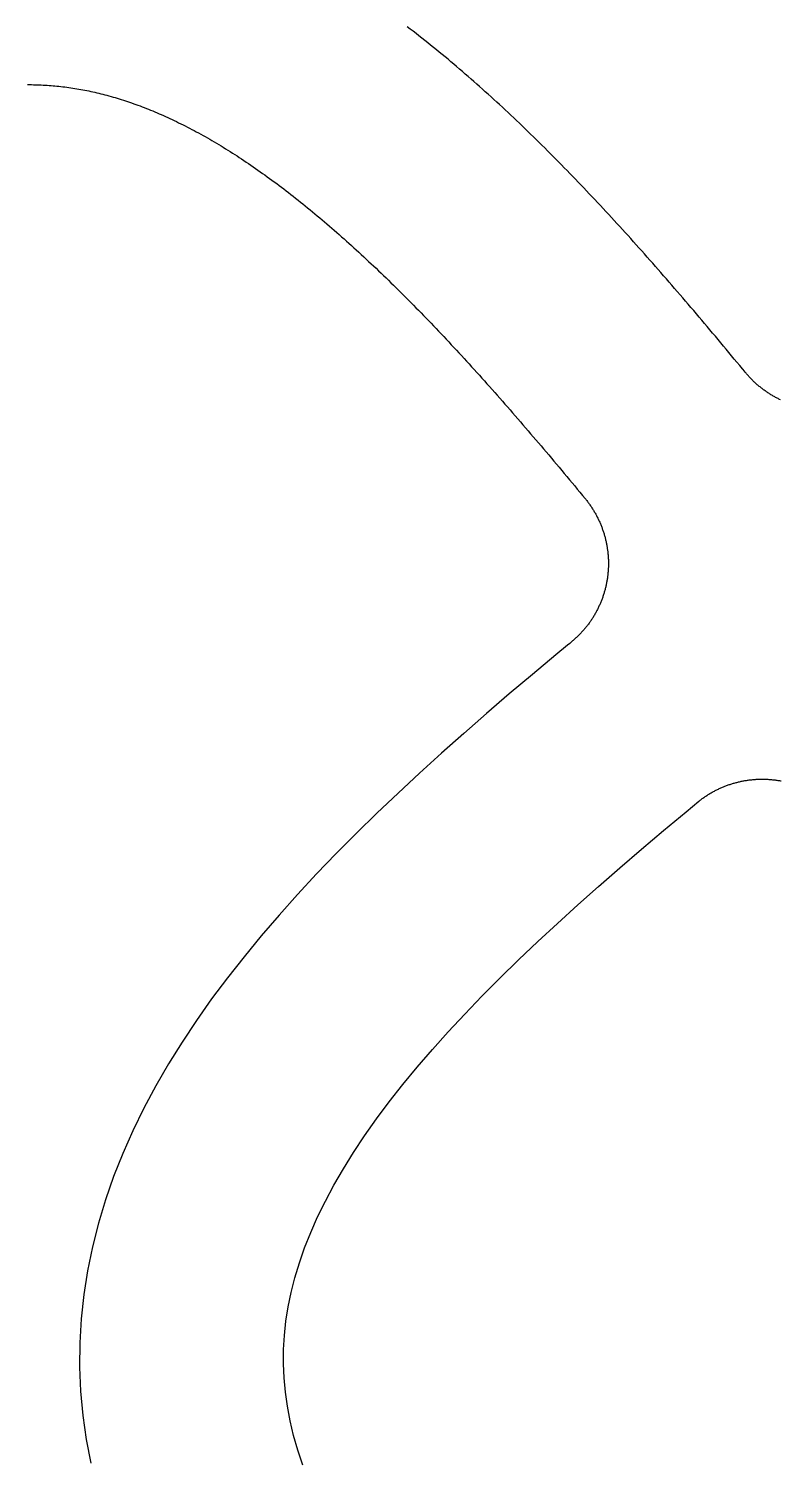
# Model space of a CAD drawing. Header units: millimetres. Extents: x 0 to 12, y 0 to 22.
# Drawn here: x 6 to 7.475, y 13.805 to 16.61 of the extents above; entities that cross this region are included whole.
import ezdxf

# ---------------------------------------------------------------- set-up
doc = ezdxf.new("R2010")
doc.units = ezdxf.units.MM
doc.layers.add('CUT_HOLE', color=3, linetype='Continuous')

msp = doc.modelspace()

# ---------------------------------------------------------------- linework, layer by layer
at = {"layer": 'CUT_HOLE'}
for points in [[(7.475, 15.8818), (7.4735, 15.8825), (7.4719, 15.8833), (7.4703, 15.8841), (7.4687, 15.8849), (7.4672, 15.8857), (7.4656, 15.8865), (7.4641, 15.8874), (7.4626, 15.8882), (7.461, 15.8891), (7.4595, 15.89), (7.458, 15.8909), (7.4565, 15.8918), (7.455, 15.8927), (7.4535, 15.8936), (7.4521, 15.8946), (7.4506, 15.8955), (7.4491, 15.8965), (7.4477, 15.8975), (7.4462, 15.8985), (7.4448, 15.8995), (7.4434, 15.9005), (7.4419, 15.9016), (7.4405, 15.9026), (7.4391, 15.9037), (7.4378, 15.9048), (7.4364, 15.9058), (7.435, 15.9069), (7.4336, 15.908), (7.4323, 15.9092), (7.4309, 15.9103), (7.4296, 15.9114), (7.4283, 15.9126), (7.427, 15.9138), (7.4257, 15.915), (7.4244, 15.9161), (7.4231, 15.9173), (7.4218, 15.9186), (7.4206, 15.9198), (7.4193, 15.921), (7.4181, 15.9223), (7.4169, 15.9235), (7.4157, 15.9248), (7.4145, 15.9261), (7.4133, 15.9274), (7.4121, 15.9287), (7.4109, 15.93), (7.4098, 15.9313), (7.4086, 15.9326), (7.4075, 15.934), (7.4064, 15.9353), (7.4064, 15.9353), (7.4064, 15.9353), (7.4064, 15.9353), (7.4063, 15.9354), (7.4063, 15.9354), (7.4063, 15.9354), (7.4063, 15.9354), (7.4063, 15.9354), (7.4063, 15.9354), (7.4063, 15.9354), (7.4063, 15.9355), (7.4062, 15.9355), (7.4062, 15.9355), (7.4062, 15.9355), (7.4062, 15.9355), (7.4062, 15.9355), (7.4062, 15.9355), (7.4062, 15.9356), (7.4062, 15.9356), (7.4061, 15.9356), (7.4061, 15.9356), (7.4061, 15.9356), (7.4061, 15.9356), (7.4061, 15.9357), (7.4061, 15.9357), (7.4061, 15.9357), (7.4061, 15.9357), (7.406, 15.9357), (7.406, 15.9357), (7.406, 15.9357), (7.406, 15.9358), (7.406, 15.9358), (7.406, 15.9358), (7.406, 15.9358), (7.406, 15.9358), (7.4059, 15.9358), (7.4059, 15.9358), (7.4059, 15.9359), (7.4059, 15.9359), (7.4059, 15.9359), (7.4059, 15.9359), (7.4059, 15.9359), (7.4059, 15.9359), (7.4058, 15.936), (7.4058, 15.936), (7.4058, 15.936), (7.4058, 15.936), (7.4058, 15.936), (7.4058, 15.936), (7.4058, 15.936), (7.4058, 15.9361), (7.4057, 15.9361), (7.4057, 15.9361), (7.4057, 15.9361), (7.4057, 15.9361), (7.4057, 15.9361), (7.4057, 15.9361), (7.4057, 15.9362), (7.4057, 15.9362), (7.4056, 15.9362), (7.4056, 15.9362), (7.4056, 15.9362), (7.4056, 15.9362), (7.4056, 15.9363), (7.4056, 15.9363), (7.4056, 15.9363), (7.4056, 15.9363), (7.4055, 15.9363), (7.4055, 15.9363), (7.4055, 15.9363), (7.4055, 15.9364), (7.4055, 15.9364), (7.4055, 15.9364), (7.4055, 15.9364), (7.4055, 15.9364), (7.4054, 15.9364), (7.4054, 15.9364), (7.4054, 15.9365), (7.4054, 15.9365), (7.4054, 15.9365), (7.4054, 15.9365), (7.4054, 15.9365), (7.4054, 15.9365), (7.4053, 15.9366), (7.4053, 15.9366), (7.4053, 15.9366), (7.4053, 15.9366), (7.4053, 15.9366), (7.4053, 15.9366), (7.4053, 15.9366), (7.4053, 15.9367), (7.4053, 15.9367), (7.4052, 15.9367), (7.4052, 15.9367), (7.4052, 15.9367), (7.4052, 15.9367), (7.4052, 15.9367), (7.4052, 15.9368), (7.4052, 15.9368), (7.4052, 15.9368), (7.4051, 15.9368), (7.4051, 15.9368), (7.4051, 15.9368), (7.4051, 15.9369), (7.4051, 15.9369), (7.4051, 15.9369), (7.4051, 15.9369), (7.4051, 15.9369), (7.405, 15.9369), (7.405, 15.9369), (7.405, 15.937), (7.405, 15.937), (7.405, 15.937), (7.405, 15.937), (7.405, 15.937), (7.405, 15.937), (7.4049, 15.9371), (7.4049, 15.9371), (7.4049, 15.9371), (7.4049, 15.9371), (7.4049, 15.9371), (7.4049, 15.9371), (7.4049, 15.9371), (7.4049, 15.9372), (7.4048, 15.9372), (7.4048, 15.9372), (7.4048, 15.9372), (7.4048, 15.9372), (7.4048, 15.9372), (7.4048, 15.9372), (7.4048, 15.9373), (7.4048, 15.9373), (7.4047, 15.9373), (7.4047, 15.9373), (7.4047, 15.9373), (7.4047, 15.9373), (7.4047, 15.9374), (7.4047, 15.9374), (7.4047, 15.9374), (7.4047, 15.9374), (7.4046, 15.9374), (7.4046, 15.9374), (7.4046, 15.9374), (7.4046, 15.9375), (7.4046, 15.9375), (7.4046, 15.9375), (7.4046, 15.9375), (7.4046, 15.9375), (7.4045, 15.9375), (7.4045, 15.9375), (7.4045, 15.9376), (7.4045, 15.9376), (7.4045, 15.9376), (7.4045, 15.9376), (7.4045, 15.9376), (7.4045, 15.9376), (7.4044, 15.9377), (7.4044, 15.9377), (7.4044, 15.9377), (7.4044, 15.9377), (7.4044, 15.9377), (7.4044, 15.9377), (7.4044, 15.9377), (7.4044, 15.9378), (7.4043, 15.9378), (7.4043, 15.9378), (7.4043, 15.9378), (7.4043, 15.9378), (7.4043, 15.9378), (7.4043, 15.9378), (7.4043, 15.9379), (7.4043, 15.9379), (7.4042, 15.9379), (7.4042, 15.9379), (7.4042, 15.9379), (7.4042, 15.9379), (7.4042, 15.938), (7.4042, 15.938), (7.4042, 15.938), (7.4042, 15.938), (7.4041, 15.938), (7.4041, 15.938), (7.4041, 15.938), (7.4041, 15.9381), (7.4041, 15.9381), (7.4041, 15.9381), (7.4041, 15.9381), (7.4041, 15.9381), (7.404, 15.9381), (7.404, 15.9381), (7.404, 15.9382), (7.404, 15.9382), (7.404, 15.9382), (7.404, 15.9382), (7.404, 15.9382), (7.404, 15.9382), (7.404, 15.9383), (7.4039, 15.9383), (7.4039, 15.9383), (7.4039, 15.9383), (7.4039, 15.9383), (7.4039, 15.9383), (7.4039, 15.9383), (7.4039, 15.9384), (7.4039, 15.9384), (7.4038, 15.9384), (7.4038, 15.9384), (7.4038, 15.9384), (7.4038, 15.9384), (7.4038, 15.9384), (7.4038, 15.9385), (7.4038, 15.9385), (7.4038, 15.9385), (7.4037, 15.9385), (7.4037, 15.9385), (7.4037, 15.9385), (7.4037, 15.9386), (7.4037, 15.9386), (7.4037, 15.9386), (7.4037, 15.9386), (7.4037, 15.9386), (7.4036, 15.9386), (7.4036, 15.9386), (7.4036, 15.9387), (7.4036, 15.9387), (7.4036, 15.9387), (7.4036, 15.9387), (7.4036, 15.9387), (7.4036, 15.9387), (7.4035, 15.9387), (7.4035, 15.9388), (7.4035, 15.9388), (7.4035, 15.9388), (7.4035, 15.9388), (7.4035, 15.9388), (7.4035, 15.9388), (7.4035, 15.9389), (7.4034, 15.9389), (7.4034, 15.9389), (7.4034, 15.9389), (7.4034, 15.9389), (7.4034, 15.9389), (7.4034, 15.9389), (7.4034, 15.939), (7.4034, 15.939), (7.4033, 15.939), (7.4033, 15.939), (7.4033, 15.939), (7.4033, 15.939), (7.4033, 15.9391), (7.4033, 15.9391), (7.4033, 15.9391), (7.4033, 15.9391), (7.4032, 15.9391), (7.4032, 15.9391), (7.4032, 15.9391), (7.4032, 15.9392), (7.4032, 15.9392), (7.4032, 15.9392), (7.4032, 15.9392), (7.4032, 15.9392), (7.4031, 15.9392), (7.4031, 15.9392), (7.4031, 15.9393), (7.4031, 15.9393), (7.4031, 15.9393), (7.4031, 15.9393), (7.4031, 15.9393), (7.4031, 15.9393), (7.403, 15.9394), (7.403, 15.9394), (7.403, 15.9394), (7.403, 15.9394), (7.403, 15.9394), (7.403, 15.9394), (7.403, 15.9394), (7.403, 15.9395), (7.4029, 15.9395), (7.4029, 15.9395), (7.4029, 15.9395), (7.4029, 15.9395), (7.4029, 15.9395), (7.4029, 15.9395), (7.4029, 15.9396), (7.4029, 15.9396), (7.4028, 15.9396), (7.4028, 15.9396), (7.4028, 15.9396), (7.4028, 15.9396), (7.4028, 15.9397), (7.4028, 15.9397), (7.4028, 15.9397), (7.4028, 15.9397), (7.4027, 15.9397), (7.4027, 15.9397), (7.4027, 15.9397), (7.4027, 15.9398), (7.4027, 15.9398), (7.4027, 15.9398), (7.4027, 15.9398), (7.4027, 15.9398), (7.4026, 15.9398), (7.4026, 15.9398), (7.4026, 15.9399), (7.4026, 15.9399), (7.4026, 15.9399), (7.4026, 15.9399), (7.4026, 15.9399), (7.4026, 15.9399), (7.4026, 15.94), (7.4025, 15.94), (7.4025, 15.94), (7.4025, 15.94), (7.4025, 15.94), (7.4025, 15.94), (7.4025, 15.94), (7.4025, 15.9401), (7.4025, 15.9401), (7.4024, 15.9401), (7.4024, 15.9401), (7.4024, 15.9401), (7.4024, 15.9401), (7.4024, 15.9401), (7.4024, 15.9402), (7.4024, 15.9402), (7.4024, 15.9402), (7.4023, 15.9402), (7.4023, 15.9402), (7.4023, 15.9402), (7.4023, 15.9403), (7.4023, 15.9403), (7.4023, 15.9403), (7.4023, 15.9403), (7.4023, 15.9403), (7.4022, 15.9403), (7.4022, 15.9403), (7.4022, 15.9404), (7.4022, 15.9404), (7.4022, 15.9404), (7.4022, 15.9404), (7.4022, 15.9404), (7.4022, 15.9404), (7.4021, 15.9404), (7.4021, 15.9405), (7.4021, 15.9405), (7.4021, 15.9405), (7.4021, 15.9405), (7.4021, 15.9405), (7.4021, 15.9405), (7.4021, 15.9406), (7.402, 15.9406), (7.402, 15.9406), (7.402, 15.9406), (7.402, 15.9406), (7.402, 15.9406), (7.402, 15.9406), (7.402, 15.9407), (7.402, 15.9407), (7.4019, 15.9407), (7.4019, 15.9407), (7.4019, 15.9407), (7.4019, 15.9407), (7.4019, 15.9407), (7.4019, 15.9408), (7.4019, 15.9408), (7.4019, 15.9408), (7.4018, 15.9408), (7.4018, 15.9408), (7.4018, 15.9408), (7.4018, 15.9409), (7.4018, 15.9409), (7.4018, 15.9409), (7.4018, 15.9409), (7.4018, 15.9409), (7.4017, 15.9409), (7.4017, 15.9409), (7.4017, 15.941), (7.4017, 15.941), (7.4017, 15.941), (7.4017, 15.941), (7.4017, 15.941), (7.4017, 15.941), (7.4016, 15.941), (7.4016, 15.9411), (7.4016, 15.9411), (7.4016, 15.9411), (7.4016, 15.9411), (7.4016, 15.9411), (7.4016, 15.9411), (7.4016, 15.9412), (7.4015, 15.9412), (7.4015, 15.9412), (7.4015, 15.9412), (7.4015, 15.9412), (7.4015, 15.9412), (7.4015, 15.9412), (7.4015, 15.9413), (7.4015, 15.9413), (7.4014, 15.9413), (7.4014, 15.9413), (7.4014, 15.9413), (7.4014, 15.9413), (7.4014, 15.9413), (7.4014, 15.9414), (7.4014, 15.9414), (7.4014, 15.9414), (7.4013, 15.9414), (7.4013, 15.9414), (7.4013, 15.9414), (7.4013, 15.9415), (7.4013, 15.9415), (7.4013, 15.9415), (7.4013, 15.9415), (7.4013, 15.9415), (7.4012, 15.9415), (7.4012, 15.9415), (7.4012, 15.9416), (7.4012, 15.9416), (7.4012, 15.9416), (7.4012, 15.9416), (7.4012, 15.9416), (7.4012, 15.9416), (7.4012, 15.9417), (7.4011, 15.9417), (7.4011, 15.9417), (7.4011, 15.9417), (7.4011, 15.9417), (7.4011, 15.9417), (7.4011, 15.9417), (7.4011, 15.9418), (7.4011, 15.9418), (7.401, 15.9418), (7.401, 15.9418), (7.401, 15.9418), (7.401, 15.9418), (7.401, 15.9418), (7.401, 15.9419), (7.401, 15.9419), (7.401, 15.9419), (7.4009, 15.9419), (7.4009, 15.9419), (7.4009, 15.9419), (7.4009, 15.942), (7.4009, 15.942), (7.4009, 15.942), (7.4009, 15.942), (7.4009, 15.942), (7.4008, 15.942), (7.4008, 15.942), (7.4008, 15.9421), (7.4008, 15.9421), (7.4008, 15.9421), (7.4008, 15.9421), (7.4008, 15.9421), (7.4008, 15.9421), (7.4007, 15.9421), (7.4007, 15.9422), (7.4007, 15.9422), (7.4007, 15.9422), (7.4007, 15.9422), (7.4007, 15.9422), (7.4007, 15.9422), (7.4007, 15.9423), (7.4006, 15.9423), (7.4006, 15.9423), (7.4006, 15.9423), (7.4006, 15.9423), (7.4006, 15.9423), (7.4006, 15.9423), (7.4006, 15.9424), (7.4006, 15.9424), (7.4005, 15.9424), (7.4005, 15.9424), (7.4005, 15.9424), (7.4005, 15.9424), (7.4005, 15.9424), (7.4005, 15.9425), (7.4005, 15.9425), (7.4005, 15.9425), (7.4004, 15.9425), (7.4004, 15.9425), (7.4004, 15.9425), (7.4004, 15.9425), (7.4004, 15.9425), (7.3951, 15.9489), (7.3898, 15.9553), (7.3845, 15.9618), (7.3792, 15.9681), (7.3739, 15.9745), (7.3686, 15.9809), (7.3633, 15.9873), (7.358, 15.9937), (7.3527, 16), (7.3474, 16.0064), (7.342, 16.0127), (7.3367, 16.019), (7.3314, 16.0253), (7.3261, 16.0316), (7.3208, 16.038), (7.3154, 16.0442), (7.3101, 16.0505), (7.3048, 16.0568), (7.2994, 16.0631), (7.2941, 16.0693), (7.2887, 16.0755), (7.2834, 16.0818), (7.278, 16.088), (7.2727, 16.0942), (7.2673, 16.1004), (7.262, 16.1066), (7.2566, 16.1128), (7.2513, 16.1189), (7.2459, 16.1251), (7.2405, 16.1312), (7.2352, 16.1373), (7.2298, 16.1434), (7.2244, 16.1495), (7.2191, 16.1556), (7.2137, 16.1617), (7.2083, 16.1678), (7.2029, 16.1738), (7.1975, 16.1798), (7.1921, 16.1859), (7.1868, 16.1919), (7.1814, 16.1979), (7.176, 16.2038), (7.1706, 16.2098), (7.1652, 16.2158), (7.1597, 16.2217), (7.1543, 16.2276), (7.1489, 16.2335), (7.1435, 16.2394), (7.1381, 16.2453), (7.1327, 16.2511), (7.1272, 16.257), (7.1218, 16.2628), (7.1164, 16.2686), (7.1109, 16.2744), (7.1055, 16.2802), (7.1001, 16.286), (7.0946, 16.2917), (7.0892, 16.2974), (7.0837, 16.3032), (7.0783, 16.3089), (7.0728, 16.3145), (7.0673, 16.3202), (7.0619, 16.3258), (7.0564, 16.3315), (7.0509, 16.3371), (7.0455, 16.3427), (7.04, 16.3482), (7.0345, 16.3538), (7.029, 16.3593), (7.0235, 16.3648), (7.018, 16.3703), (7.0125, 16.3758), (7.007, 16.3813), (7.0015, 16.3867), (6.996, 16.3921), (6.9905, 16.3975), (6.985, 16.4029), (6.9794, 16.4083), (6.9739, 16.4136), (6.9684, 16.419), (6.9628, 16.4243), (6.9573, 16.4295), (6.9518, 16.4348), (6.9462, 16.44), (6.9406, 16.4453), (6.9351, 16.4505), (6.9295, 16.4556), (6.924, 16.4608), (6.9184, 16.4659), (6.9128, 16.471), (6.9072, 16.4761), (6.9016, 16.4812), (6.896, 16.4862), (6.8904, 16.4913), (6.8848, 16.4963), (6.8792, 16.5012), (6.8736, 16.5062), (6.868, 16.5111), (6.8624, 16.516), (6.8567, 16.5209), (6.8511, 16.5258), (6.8455, 16.5306), (6.8398, 16.5355), (6.8342, 16.5403), (6.8285, 16.545), (6.8229, 16.5498), (6.8172, 16.5545), (6.8115, 16.5592), (6.8058, 16.5639), (6.8001, 16.5685), (6.7945, 16.5731), (6.7888, 16.5777), (6.7831, 16.5823), (6.7773, 16.5868), (6.7716, 16.5914), (6.7659, 16.5959), (6.7602, 16.6003), (6.7544, 16.6048), (6.7487, 16.6092), (6.7429, 16.6136)], [(5.9981, 16.5), (6.0019, 16.5), (6.0058, 16.5), (6.0096, 16.4999), (6.0134, 16.4998), (6.0173, 16.4997), (6.0211, 16.4996), (6.0249, 16.4994), (6.0288, 16.4993), (6.0326, 16.4991), (6.0365, 16.4988), (6.0403, 16.4986), (6.0441, 16.4983), (6.048, 16.4979), (6.0518, 16.4976), (6.0557, 16.4972), (6.0596, 16.4968), (6.0634, 16.4964), (6.0673, 16.496), (6.0712, 16.4955), (6.075, 16.495), (6.0789, 16.4945), (6.0828, 16.4939), (6.0867, 16.4933), (6.0906, 16.4927), (6.0945, 16.4921), (6.0984, 16.4914), (6.1023, 16.4907), (6.1062, 16.49), (6.1101, 16.4892), (6.1141, 16.4885), (6.118, 16.4877), (6.1219, 16.4868), (6.1259, 16.486), (6.1298, 16.4851), (6.1338, 16.4842), (6.1377, 16.4832), (6.1417, 16.4822), (6.1457, 16.4812), (6.1497, 16.4802), (6.1537, 16.4792), (6.1577, 16.4781), (6.1617, 16.4769), (6.1657, 16.4758), (6.1697, 16.4746), (6.1738, 16.4734), (6.1778, 16.4722), (6.1819, 16.4709), (6.1859, 16.4696), (6.19, 16.4683), (6.1941, 16.467), (6.1981, 16.4656), (6.2022, 16.4642), (6.2063, 16.4627), (6.2104, 16.4613), (6.2145, 16.4598), (6.2187, 16.4582), (6.2228, 16.4567), (6.2269, 16.4551), (6.2311, 16.4535), (6.2353, 16.4518), (6.2394, 16.4501), (6.2436, 16.4484), (6.2478, 16.4467), (6.252, 16.4449), (6.2562, 16.4431), (6.2604, 16.4413), (6.2646, 16.4394), (6.2689, 16.4375), (6.2731, 16.4356), (6.2773, 16.4336), (6.2816, 16.4316), (6.2859, 16.4296), (6.2902, 16.4275), (6.2944, 16.4254), (6.2987, 16.4233), (6.303, 16.4212), (6.3073, 16.419), (6.3117, 16.4168), (6.316, 16.4145), (6.3203, 16.4123), (6.3247, 16.41), (6.329, 16.4076), (6.3334, 16.4053), (6.3378, 16.4029), (6.3422, 16.4004), (6.3466, 16.398), (6.3509, 16.3955), (6.3554, 16.3929), (6.3598, 16.3904), (6.3642, 16.3878), (6.3686, 16.3852), (6.3731, 16.3825), (6.3775, 16.3798), (6.382, 16.3771), (6.3864, 16.3743), (6.3909, 16.3716), (6.3954, 16.3687), (6.3999, 16.3659), (6.4044, 16.363), (6.4089, 16.3601), (6.4134, 16.3572), (6.4179, 16.3542), (6.4225, 16.3512), (6.427, 16.3482), (6.4315, 16.3451), (6.4361, 16.342), (6.4407, 16.3389), (6.4452, 16.3357), (6.4498, 16.3325), (6.4544, 16.3293), (6.459, 16.326), (6.4636, 16.3228), (6.4682, 16.3194), (6.4728, 16.3161), (6.4774, 16.3127), (6.482, 16.3093), (6.4867, 16.3059), (6.4913, 16.3024), (6.4959, 16.2989), (6.5006, 16.2954), (6.5052, 16.2918), (6.5099, 16.2882), (6.5146, 16.2846), (6.5193, 16.281), (6.5239, 16.2773), (6.5286, 16.2736), (6.5333, 16.2698), (6.538, 16.2661), (6.5427, 16.2623), (6.5475, 16.2584), (6.5522, 16.2546), (6.5569, 16.2507), (6.5616, 16.2468), (6.5664, 16.2428), (6.5711, 16.2388), (6.5759, 16.2348), (6.5806, 16.2308), (6.5854, 16.2267), (6.5901, 16.2226), (6.5949, 16.2185), (6.5997, 16.2144), (6.6045, 16.2102), (6.6093, 16.206), (6.6141, 16.2018), (6.6189, 16.1975), (6.6237, 16.1932), (6.6285, 16.1889), (6.6333, 16.1846), (6.6381, 16.1802), (6.6429, 16.1758), (6.6477, 16.1714), (6.6526, 16.1669), (6.6574, 16.1624), (6.6623, 16.1579), (6.6671, 16.1534), (6.672, 16.1488), (6.6768, 16.1443), (6.6817, 16.1397), (6.6865, 16.135), (6.6914, 16.1304), (6.6963, 16.1257), (6.7012, 16.121), (6.706, 16.1162), (6.7109, 16.1115), (6.7158, 16.1067), (6.7207, 16.1018), (6.7256, 16.097), (6.7305, 16.0921), (6.7354, 16.0873), (6.7403, 16.0823), (6.7452, 16.0774), (6.7502, 16.0725), (6.7551, 16.0675), (6.76, 16.0625), (6.7649, 16.0574), (6.7699, 16.0524), (6.7748, 16.0473), (6.7797, 16.0422), (6.7847, 16.0371), (6.7896, 16.0319), (6.7946, 16.0268), (6.7995, 16.0216), (6.8045, 16.0163), (6.8095, 16.0111), (6.8144, 16.0058), (6.8194, 16.0006), (6.8244, 15.9953), (6.8293, 15.9899), (6.8343, 15.9846), (6.8393, 15.9792), (6.8443, 15.9738), (6.8493, 15.9684), (6.8543, 15.963), (6.8593, 15.9576), (6.8643, 15.9521), (6.8692, 15.9466), (6.8743, 15.9411), (6.8793, 15.9356), (6.8843, 15.93), (6.8893, 15.9245), (6.8943, 15.9189), (6.8993, 15.9133), (6.9043, 15.9076), (6.9094, 15.902), (6.9144, 15.8963), (6.9194, 15.8907), (6.9244, 15.885), (6.9295, 15.8793), (6.9345, 15.8735), (6.9395, 15.8678), (6.9446, 15.862), (6.9496, 15.8562), (6.9547, 15.8504), (6.9597, 15.8446), (6.9648, 15.8388), (6.9698, 15.8329), (6.9749, 15.827), (6.9799, 15.8212), (6.985, 15.8153), (6.9901, 15.8093), (6.9951, 15.8034), (7.0002, 15.7975), (7.0053, 15.7915), (7.0104, 15.7855), (7.0154, 15.7795), (7.0205, 15.7735), (7.0256, 15.7675), (7.0307, 15.7615), (7.0358, 15.7554), (7.0408, 15.7494), (7.0459, 15.7433), (7.051, 15.7372), (7.0561, 15.7311), (7.0612, 15.725), (7.0663, 15.7188), (7.0714, 15.7127), (7.0765, 15.7066), (7.0816, 15.7004), (7.0867, 15.6942), (7.0918, 15.688), (7.093, 15.6867), (7.0941, 15.6853), (7.0951, 15.6839), (7.0962, 15.6825), (7.0973, 15.6811), (7.0983, 15.6797), (7.0994, 15.6783), (7.1004, 15.6769), (7.1014, 15.6754), (7.1024, 15.674), (7.1034, 15.6725), (7.1044, 15.6711), (7.1053, 15.6696), (7.1063, 15.6681), (7.1072, 15.6667), (7.1081, 15.6652), (7.1091, 15.6637), (7.1099, 15.6621), (7.1108, 15.6606), (7.1117, 15.6591), (7.1126, 15.6576), (7.1134, 15.656), (7.1142, 15.6545), (7.115, 15.6529), (7.1158, 15.6514), (7.1166, 15.6498), (7.1174, 15.6482), (7.1182, 15.6466), (7.1189, 15.645), (7.1197, 15.6435), (7.1204, 15.6419), (7.1211, 15.6402), (7.1218, 15.6386), (7.1224, 15.637), (7.1231, 15.6354), (7.1238, 15.6338), (7.1244, 15.6321), (7.125, 15.6305), (7.1256, 15.6288), (7.1262, 15.6272), (7.1268, 15.6255), (7.1273, 15.6238), (7.1279, 15.6222), (7.1284, 15.6205), (7.1289, 15.6188), (7.1294, 15.6171), (7.1299, 15.6155), (7.1304, 15.6138), (7.1309, 15.6121), (7.1313, 15.6104), (7.1317, 15.6087), (7.1321, 15.607), (7.1325, 15.6052), (7.1329, 15.6035), (7.1333, 15.6018), (7.1336, 15.6001), (7.134, 15.5984), (7.1343, 15.5966), (7.1346, 15.5949), (7.1349, 15.5932), (7.1352, 15.5915), (7.1354, 15.5897), (7.1357, 15.588), (7.1359, 15.5862), (7.1361, 15.5845), (7.1363, 15.5828), (7.1365, 15.581), (7.1367, 15.5793), (7.1368, 15.5775), (7.137, 15.5758), (7.1371, 15.574), (7.1372, 15.5723), (7.1373, 15.5705), (7.1374, 15.5687), (7.1375, 15.567), (7.1375, 15.5652), (7.1375, 15.5635), (7.1375, 15.5617), (7.1375, 15.56), (7.1375, 15.5582), (7.1375, 15.5565), (7.1375, 15.5547), (7.1374, 15.5529), (7.1373, 15.5512), (7.1372, 15.5494), (7.1371, 15.5477), (7.137, 15.5459), (7.1369, 15.5442), (7.1367, 15.5424), (7.1365, 15.5407), (7.1364, 15.5389), (7.1362, 15.5372), (7.1359, 15.5355), (7.1357, 15.5337), (7.1355, 15.532), (7.1352, 15.5302), (7.1349, 15.5285), (7.1346, 15.5268), (7.1343, 15.525), (7.134, 15.5233), (7.1337, 15.5216), (7.1333, 15.5199), (7.133, 15.5182), (7.1326, 15.5164), (7.1322, 15.5147), (7.1318, 15.513), (7.1313, 15.5113), (7.1309, 15.5096), (7.1304, 15.5079), (7.13, 15.5062), (7.1295, 15.5045), (7.129, 15.5029), (7.1285, 15.5012), (7.1279, 15.4995), (7.1274, 15.4978), (7.1268, 15.4962), (7.1263, 15.4945), (7.1257, 15.4929), (7.1251, 15.4912), (7.1245, 15.4896), (7.1238, 15.4879), (7.1232, 15.4863), (7.1225, 15.4847), (7.1218, 15.4831), (7.1211, 15.4814), (7.1204, 15.4798), (7.1197, 15.4782), (7.119, 15.4766), (7.1182, 15.475), (7.1175, 15.4735), (7.1167, 15.4719), (7.1159, 15.4703), (7.1151, 15.4687), (7.1143, 15.4672), (7.1135, 15.4656), (7.1126, 15.4641), (7.1118, 15.4626), (7.1109, 15.461), (7.11, 15.4595), (7.1091, 15.458), (7.1082, 15.4565), (7.1073, 15.455), (7.1064, 15.4535), (7.1054, 15.4521), (7.1045, 15.4506), (7.1035, 15.4491), (7.1025, 15.4477), (7.1015, 15.4462), (7.1005, 15.4448), (7.0995, 15.4434), (7.0984, 15.4419), (7.0974, 15.4405), (7.0963, 15.4391), (7.0952, 15.4378), (7.0942, 15.4364), (7.0931, 15.435), (7.092, 15.4336), (7.0908, 15.4323), (7.0897, 15.4309), (7.0886, 15.4296), (7.0874, 15.4283), (7.0862, 15.427), (7.085, 15.4257), (7.0839, 15.4244), (7.0827, 15.4231), (7.0814, 15.4218), (7.0802, 15.4206), (7.079, 15.4193), (7.0777, 15.4181), (7.0765, 15.4169), (7.0752, 15.4157), (7.0739, 15.4145), (7.0726, 15.4133), (7.0713, 15.4121), (7.07, 15.4109), (7.0687, 15.4098), (7.0674, 15.4086), (7.066, 15.4075), (7.0647, 15.4064), (7.0647, 15.4063), (7.0625, 15.4045), (7.0616, 15.4038), (7.0575, 15.4004), (7.0575, 15.4004), (7.0346, 15.3815), (6.9886, 15.3431), (6.9431, 15.3047), (6.8981, 15.2661), (6.8538, 15.2273), (6.81, 15.1885), (6.767, 15.1494), (6.7248, 15.1103), (6.6835, 15.0709), (6.643, 15.0314), (6.6036, 14.9916), (6.5651, 14.9517), (6.5277, 14.9115), (6.4915, 14.871), (6.4565, 14.8303), (6.4227, 14.7893), (6.3902, 14.748), (6.3591, 14.7063), (6.3294, 14.6643), (6.3012, 14.6218), (6.2746, 14.579), (6.2495, 14.5357), (6.2262, 14.492), (6.2045, 14.4478), (6.1847, 14.4032), (6.1668, 14.3581), (6.1509, 14.3125), (6.137, 14.2665), (6.1252, 14.2201), (6.1157, 14.1733), (6.1083, 14.1263), (6.1033, 14.079), (6.1005, 14.0316), (6.1001, 13.9842), (6.1021, 13.9367), (6.1064, 13.8894), (6.113, 13.8423), (6.1218, 13.7954)], [(6.5379, 13.7918), (6.5281, 13.8212), (6.5198, 13.8502), (6.513, 13.8789), (6.5077, 13.9072), (6.5037, 13.9352), (6.5012, 13.963), (6.5001, 13.9908), (6.5003, 14.0185), (6.5019, 14.0462), (6.5049, 14.0741), (6.5093, 14.1022), (6.5151, 14.1306), (6.5224, 14.1594), (6.5312, 14.1885), (6.5416, 14.2181), (6.5535, 14.2482), (6.567, 14.2787), (6.5822, 14.3097), (6.599, 14.3411), (6.6175, 14.373), (6.6376, 14.4053), (6.6593, 14.438), (6.6827, 14.4712), (6.7077, 14.5046), (6.7343, 14.5385), (6.7624, 14.5726), (6.7921, 14.6071), (6.8232, 14.6418), (6.8557, 14.6767), (6.8895, 14.7119), (6.9247, 14.7473), (6.9611, 14.783), (6.9988, 14.8188), (7.0375, 14.8547), (7.0773, 14.8909), (7.1181, 14.9272), (7.1599, 14.9636), (7.2024, 15.0001), (7.2458, 15.0368), (7.2899, 15.0736), (7.315, 15.0943), (7.3161, 15.0951), (7.3175, 15.0962), (7.3189, 15.0973), (7.3203, 15.0983), (7.3217, 15.0994), (7.3231, 15.1004), (7.3246, 15.1014), (7.326, 15.1024), (7.3275, 15.1034), (7.3289, 15.1044), (7.3304, 15.1053), (7.3319, 15.1063), (7.3333, 15.1072), (7.3348, 15.1081), (7.3363, 15.1091), (7.3379, 15.1099), (7.3394, 15.1108), (7.3409, 15.1117), (7.3424, 15.1126), (7.344, 15.1134), (7.3455, 15.1142), (7.3471, 15.115), (7.3486, 15.1158), (7.3502, 15.1166), (7.3518, 15.1174), (7.3534, 15.1182), (7.355, 15.1189), (7.3565, 15.1197), (7.3581, 15.1204), (7.3598, 15.1211), (7.3614, 15.1218), (7.363, 15.1224), (7.3646, 15.1231), (7.3662, 15.1238), (7.3679, 15.1244), (7.3695, 15.125), (7.3712, 15.1256), (7.3728, 15.1262), (7.3745, 15.1268), (7.3762, 15.1273), (7.3778, 15.1279), (7.3795, 15.1284), (7.3812, 15.1289), (7.3829, 15.1294), (7.3845, 15.1299), (7.3862, 15.1304), (7.3879, 15.1309), (7.3896, 15.1313), (7.3913, 15.1317), (7.393, 15.1321), (7.3948, 15.1325), (7.3965, 15.1329), (7.3982, 15.1333), (7.3999, 15.1336), (7.4016, 15.134), (7.4034, 15.1343), (7.4051, 15.1346), (7.4068, 15.1349), (7.4085, 15.1352), (7.4103, 15.1354), (7.412, 15.1357), (7.4138, 15.1359), (7.4155, 15.1361), (7.4172, 15.1363), (7.419, 15.1365), (7.4207, 15.1367), (7.4225, 15.1368), (7.4242, 15.137), (7.426, 15.1371), (7.4277, 15.1372), (7.4295, 15.1373), (7.4313, 15.1374), (7.433, 15.1375), (7.4348, 15.1375), (7.4365, 15.1375), (7.4383, 15.1375), (7.44, 15.1375), (7.4418, 15.1375), (7.4435, 15.1375), (7.4453, 15.1375), (7.4471, 15.1374), (7.4488, 15.1373), (7.4506, 15.1372), (7.4523, 15.1371), (7.4541, 15.137), (7.4558, 15.1369), (7.4576, 15.1367), (7.4593, 15.1365), (7.4611, 15.1364), (7.4628, 15.1362), (7.4645, 15.1359), (7.4663, 15.1357), (7.468, 15.1355), (7.4698, 15.1352), (7.4715, 15.1349), (7.4732, 15.1346), (7.475, 15.1343), (7.4767, 15.134)]]:
    msp.add_lwpolyline(points, dxfattribs=at)

doc.saveas('drawing.dxf')
